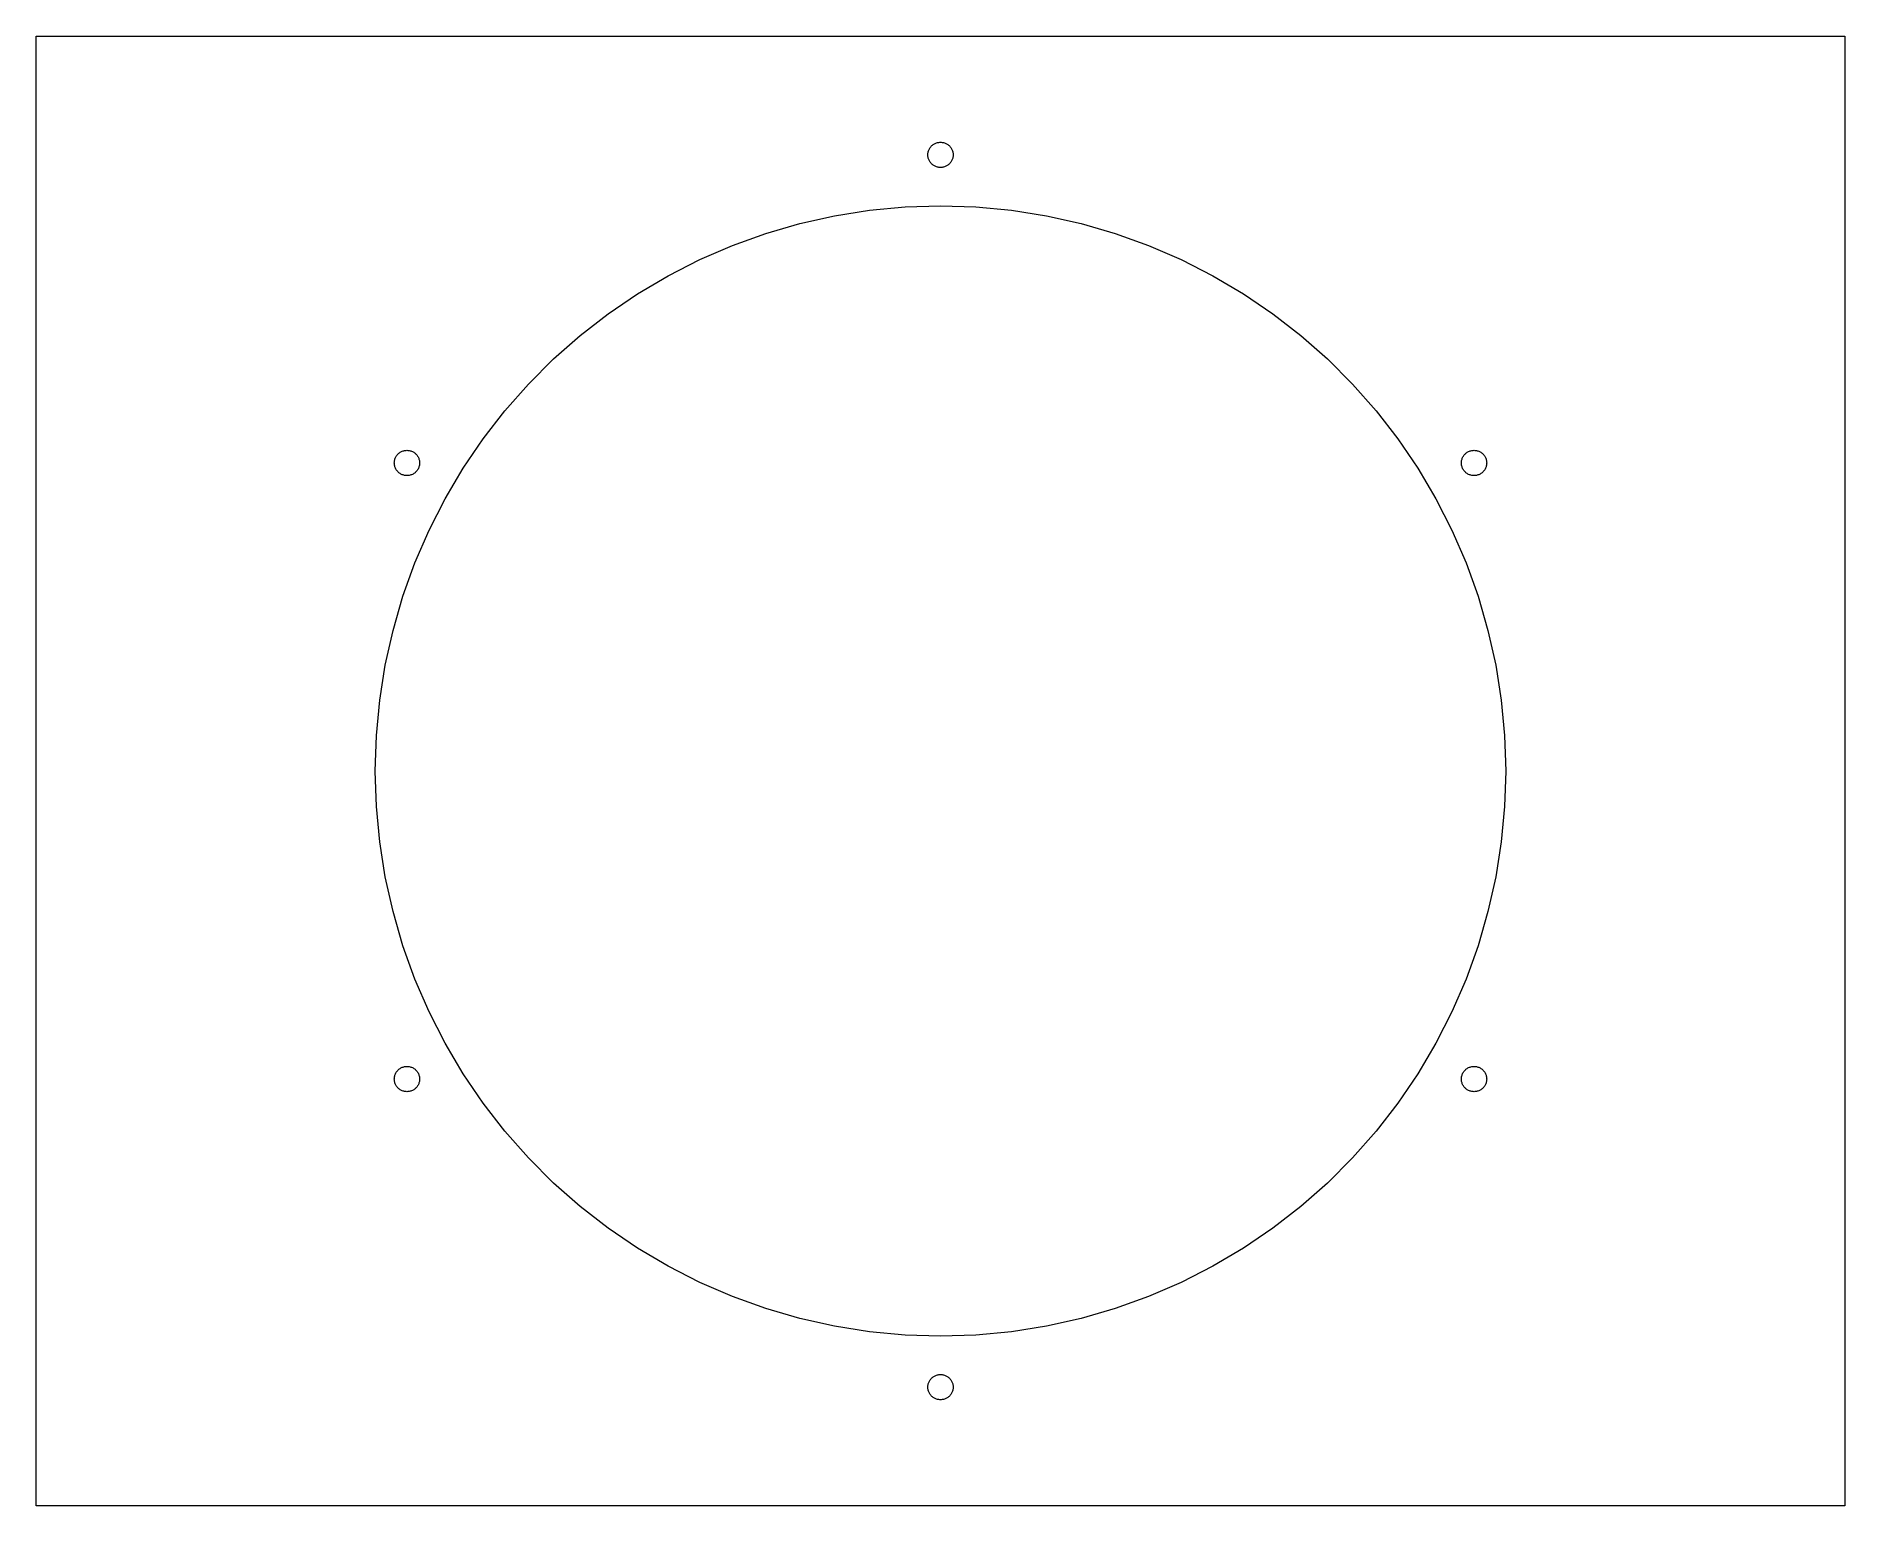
# Model space of a CAD drawing. Header units: millimetres. Extents: x -80 to 80, y -65 to 65.
import ezdxf

# ---------------------------------------------------------------- set-up
doc = ezdxf.new("R2010")
doc.units = ezdxf.units.MM
doc.layers.get('0').update_dxf_attribs({"linetype": 'CONTINUOUS', "lineweight": 0})

msp = doc.modelspace()

# ---------------------------------------------------------------- linework, layer by layer
for p, q in [((-80, -65), (-80, 65)), ((-80, 65), (80, 65)), ((80, 65), (80, -65)), ((-1.118, 54.5), (-1.115, 54.57)), ((-1.115, 54.43), (-1.118, 54.5)), ((-1.115, 54.57), (-1.109, 54.64)), ((-1.109, 54.36), (-1.115, 54.43)), ((-1.109, 54.64), (-1.098, 54.709)), ((-1.098, 54.709), (-1.082, 54.778)), ((-1.082, 54.778), (-1.063, 54.845)), ((-1.063, 54.845), (-1.039, 54.911)), ((-1.039, 54.911), (-1.011, 54.976)), ((-1.011, 54.976), (-0.979, 55.038)), ((-0.979, 55.038), (-0.944, 55.099)), ((-0.944, 55.099), (-0.904, 55.157)), ((-0.904, 55.157), (-0.861, 55.212)), ((-0.861, 55.212), (-0.815, 55.265)), ((-0.815, 55.265), (-0.765, 55.315)), ((-0.765, 55.315), (-0.712, 55.361)), ((-0.712, 55.361), (-0.657, 55.404)), ((-0.657, 55.404), (-0.599, 55.444)), ((-0.599, 55.444), (-0.538, 55.479)), ((-0.538, 55.479), (-0.476, 55.511)), ((-0.476, 55.511), (-0.411, 55.539)), ((-0.411, 55.539), (-0.345, 55.563)), ((-0.345, 55.563), (-0.278, 55.582)), ((-0.278, 55.582), (-0.209, 55.598)), ((-0.209, 55.598), (-0.14, 55.609)), ((-0.14, 55.609), (-0.07, 55.615)), ((-0.07, 55.615), (0, 55.618)), ((0, 55.618), (0.07, 55.615)), ((0.07, 55.615), (0.14, 55.609)), ((0.14, 55.609), (0.209, 55.598)), ((0.209, 55.598), (0.278, 55.582)), ((0.278, 55.582), (0.345, 55.563)), ((0.345, 55.563), (0.411, 55.539)), ((0.411, 55.539), (0.476, 55.511)), ((0.476, 55.511), (0.538, 55.479)), ((0.538, 55.479), (0.599, 55.444)), ((0.599, 55.444), (0.657, 55.404)), ((0.657, 55.404), (0.712, 55.361)), ((0.712, 55.361), (0.765, 55.315)), ((0.765, 55.315), (0.815, 55.265)), ((0.815, 55.265), (0.861, 55.212)), ((0.861, 55.212), (0.904, 55.157)), ((0.904, 55.157), (0.944, 55.099)), ((0.944, 55.099), (0.979, 55.038)), ((0.979, 55.038), (1.011, 54.976)), ((1.011, 54.976), (1.039, 54.911)), ((1.039, 54.911), (1.063, 54.845)), ((1.063, 54.845), (1.082, 54.778)), ((1.082, 54.778), (1.098, 54.709)), ((1.098, 54.709), (1.109, 54.64)), ((1.109, 54.64), (1.115, 54.57)), ((1.115, 54.43), (1.109, 54.36)), ((1.115, 54.57), (1.118, 54.5)), ((1.118, 54.5), (1.115, 54.43)), ((-1.098, 54.291), (-1.109, 54.36)), ((-1.082, 54.222), (-1.098, 54.291)), ((-1.063, 54.155), (-1.082, 54.222)), ((-1.039, 54.089), (-1.063, 54.155)), ((-1.011, 54.024), (-1.039, 54.089)), ((-0.979, 53.962), (-1.011, 54.024)), ((-0.944, 53.901), (-0.979, 53.962)), ((-0.904, 53.843), (-0.944, 53.901)), ((-0.861, 53.788), (-0.904, 53.843)), ((-0.815, 53.735), (-0.861, 53.788)), ((-0.765, 53.685), (-0.815, 53.735)), ((-0.712, 53.639), (-0.765, 53.685)), ((-0.657, 53.596), (-0.712, 53.639)), ((-0.599, 53.556), (-0.657, 53.596)), ((-0.538, 53.521), (-0.599, 53.556)), ((-0.476, 53.489), (-0.538, 53.521)), ((-0.411, 53.461), (-0.476, 53.489)), ((-0.345, 53.437), (-0.411, 53.461)), ((-0.278, 53.418), (-0.345, 53.437)), ((-0.209, 53.402), (-0.278, 53.418)), ((-0.14, 53.391), (-0.209, 53.402)), ((-0.07, 53.385), (-0.14, 53.391)), ((0, 53.382), (-0.07, 53.385)), ((0.07, 53.385), (0, 53.382)), ((0.14, 53.391), (0.07, 53.385)), ((0.209, 53.402), (0.14, 53.391)), ((0.278, 53.418), (0.209, 53.402)), ((0.345, 53.437), (0.278, 53.418)), ((0.411, 53.461), (0.345, 53.437)), ((0.476, 53.489), (0.411, 53.461)), ((0.538, 53.521), (0.476, 53.489)), ((0.599, 53.556), (0.538, 53.521)), ((0.657, 53.596), (0.599, 53.556)), ((0.712, 53.639), (0.657, 53.596)), ((0.765, 53.685), (0.712, 53.639)), ((0.815, 53.735), (0.765, 53.685)), ((0.861, 53.788), (0.815, 53.735)), ((0.904, 53.843), (0.861, 53.788)), ((0.944, 53.901), (0.904, 53.843)), ((0.979, 53.962), (0.944, 53.901)), ((1.011, 54.024), (0.979, 53.962)), ((1.039, 54.089), (1.011, 54.024)), ((1.063, 54.155), (1.039, 54.089)), ((1.082, 54.222), (1.063, 54.155)), ((1.098, 54.291), (1.082, 54.222)), ((1.109, 54.36), (1.098, 54.291)), ((-9.369, 49.114), (-6.267, 49.606)), ((-6.267, 49.606), (-3.14, 49.901)), ((-3.14, 49.901), (0, 50)), ((0, 50), (3.14, 49.901)), ((3.14, 49.901), (6.267, 49.606)), ((6.267, 49.606), (9.369, 49.114)), ((-15.451, 47.553), (-12.434, 48.429)), ((-12.434, 48.429), (-9.369, 49.114)), ((9.369, 49.114), (12.434, 48.429)), ((12.434, 48.429), (15.451, 47.553)), ((-21.289, 45.241), (-18.406, 46.489)), ((-18.406, 46.489), (-15.451, 47.553)), ((15.451, 47.553), (18.406, 46.489)), ((18.406, 46.489), (21.289, 45.241)), ((-24.088, 43.815), (-21.289, 45.241)), ((21.289, 45.241), (24.088, 43.815)), ((-26.791, 42.216), (-24.088, 43.815)), ((24.088, 43.815), (26.791, 42.216)), ((-29.389, 40.451), (-26.791, 42.216)), ((26.791, 42.216), (29.389, 40.451)), ((-31.871, 38.526), (-29.389, 40.451)), ((29.389, 40.451), (31.871, 38.526)), ((-34.227, 36.448), (-31.871, 38.526)), ((31.871, 38.526), (34.227, 36.448)), ((-36.448, 34.227), (-34.227, 36.448)), ((34.227, 36.448), (36.448, 34.227)), ((-38.526, 31.871), (-36.448, 34.227)), ((36.448, 34.227), (38.526, 31.871)), ((-40.451, 29.389), (-38.526, 31.871)), ((38.526, 31.871), (40.451, 29.389)), ((-42.216, 26.791), (-40.451, 29.389)), ((40.451, 29.389), (42.216, 26.791)), ((-48.316, 27.25), (-48.314, 27.32)), ((-48.314, 27.18), (-48.316, 27.25)), ((-48.314, 27.32), (-48.307, 27.39)), ((-48.307, 27.39), (-48.296, 27.459)), ((-48.296, 27.459), (-48.281, 27.528)), ((-48.281, 27.528), (-48.261, 27.595)), ((-48.261, 27.595), (-48.237, 27.661)), ((-48.237, 27.661), (-48.21, 27.726)), ((-48.21, 27.726), (-48.178, 27.788)), ((-48.178, 27.788), (-48.142, 27.849)), ((-48.142, 27.849), (-48.103, 27.907)), ((-48.103, 27.907), (-48.06, 27.962)), ((-48.06, 27.962), (-48.013, 28.015)), ((-48.013, 28.015), (-47.963, 28.065)), ((-47.963, 28.065), (-47.911, 28.111)), ((-47.911, 28.111), (-47.855, 28.154)), ((-47.855, 28.154), (-47.797, 28.194)), ((-47.797, 28.194), (-47.737, 28.229)), ((-47.737, 28.229), (-47.674, 28.261)), ((-47.674, 28.261), (-47.61, 28.289)), ((-47.61, 28.289), (-47.544, 28.313)), ((-47.544, 28.313), (-47.476, 28.332)), ((-47.476, 28.332), (-47.408, 28.348)), ((-47.408, 28.348), (-47.338, 28.359)), ((-47.338, 28.359), (-47.269, 28.365)), ((-47.269, 28.365), (-47.198, 28.368)), ((-47.198, 28.368), (-47.128, 28.365)), ((-47.128, 28.365), (-47.058, 28.359)), ((-47.058, 28.359), (-46.989, 28.348)), ((-46.989, 28.348), (-46.92, 28.332)), ((-46.92, 28.332), (-46.853, 28.313)), ((-46.853, 28.313), (-46.787, 28.289)), ((-46.787, 28.289), (-46.723, 28.261)), ((-46.723, 28.261), (-46.66, 28.229)), ((-46.66, 28.229), (-46.6, 28.194)), ((-46.6, 28.194), (-46.541, 28.154)), ((-46.541, 28.154), (-46.486, 28.111)), ((-46.486, 28.111), (-46.433, 28.065)), ((-46.433, 28.065), (-46.384, 28.015)), ((-46.384, 28.015), (-46.337, 27.962)), ((-46.337, 27.962), (-46.294, 27.907)), ((-46.294, 27.907), (-46.255, 27.849)), ((-46.255, 27.849), (-46.219, 27.788)), ((-46.219, 27.788), (-46.187, 27.726)), ((-46.187, 27.726), (-46.159, 27.661)), ((-46.159, 27.661), (-46.135, 27.595)), ((-46.135, 27.595), (-46.116, 27.528)), ((-46.116, 27.528), (-46.101, 27.459)), ((-46.101, 27.459), (-46.09, 27.39)), ((-46.09, 27.39), (-46.083, 27.32)), ((-46.083, 27.32), (-46.081, 27.25)), ((-46.081, 27.25), (-46.083, 27.18)), ((46.081, 27.25), (46.083, 27.32)), ((46.083, 27.18), (46.081, 27.25)), ((46.083, 27.32), (46.09, 27.39)), ((46.09, 27.39), (46.101, 27.459)), ((46.101, 27.459), (46.116, 27.528)), ((46.116, 27.528), (46.135, 27.595)), ((46.135, 27.595), (46.159, 27.661)), ((46.159, 27.661), (46.187, 27.726)), ((46.187, 27.726), (46.219, 27.788)), ((46.219, 27.788), (46.255, 27.849)), ((46.255, 27.849), (46.294, 27.907)), ((46.294, 27.907), (46.337, 27.962)), ((46.337, 27.962), (46.384, 28.015)), ((46.384, 28.015), (46.433, 28.065)), ((46.433, 28.065), (46.486, 28.111)), ((46.486, 28.111), (46.541, 28.154)), ((46.541, 28.154), (46.6, 28.194)), ((46.6, 28.194), (46.66, 28.229)), ((46.66, 28.229), (46.723, 28.261)), ((46.723, 28.261), (46.787, 28.289)), ((46.787, 28.289), (46.853, 28.313)), ((46.853, 28.313), (46.92, 28.332)), ((46.92, 28.332), (46.989, 28.348)), ((46.989, 28.348), (47.058, 28.359)), ((47.058, 28.359), (47.128, 28.365)), ((47.128, 28.365), (47.198, 28.368)), ((47.198, 28.368), (47.269, 28.365)), ((47.269, 28.365), (47.338, 28.359)), ((47.338, 28.359), (47.408, 28.348)), ((47.408, 28.348), (47.476, 28.332)), ((47.476, 28.332), (47.544, 28.313)), ((47.544, 28.313), (47.61, 28.289)), ((47.61, 28.289), (47.674, 28.261)), ((47.674, 28.261), (47.737, 28.229)), ((47.737, 28.229), (47.797, 28.194)), ((47.797, 28.194), (47.855, 28.154)), ((47.855, 28.154), (47.911, 28.111)), ((47.911, 28.111), (47.963, 28.065)), ((47.963, 28.065), (48.013, 28.015)), ((48.013, 28.015), (48.06, 27.962)), ((48.06, 27.962), (48.103, 27.907)), ((48.103, 27.907), (48.142, 27.849)), ((48.142, 27.849), (48.178, 27.788)), ((48.178, 27.788), (48.21, 27.726)), ((48.21, 27.726), (48.237, 27.661)), ((48.237, 27.661), (48.261, 27.595)), ((48.261, 27.595), (48.281, 27.528)), ((48.281, 27.528), (48.296, 27.459)), ((48.296, 27.459), (48.307, 27.39)), ((48.307, 27.39), (48.314, 27.32)), ((48.314, 27.32), (48.316, 27.25)), ((48.316, 27.25), (48.314, 27.18)), ((-48.307, 27.11), (-48.314, 27.18)), ((-48.296, 27.041), (-48.307, 27.11)), ((-48.281, 26.972), (-48.296, 27.041)), ((-48.261, 26.905), (-48.281, 26.972)), ((-48.237, 26.839), (-48.261, 26.905)), ((-48.21, 26.774), (-48.237, 26.839)), ((-48.178, 26.712), (-48.21, 26.774)), ((-48.142, 26.651), (-48.178, 26.712)), ((-48.103, 26.593), (-48.142, 26.651)), ((-48.06, 26.538), (-48.103, 26.593)), ((-48.013, 26.485), (-48.06, 26.538)), ((-47.963, 26.435), (-48.013, 26.485)), ((-47.911, 26.389), (-47.963, 26.435)), ((-47.855, 26.346), (-47.911, 26.389)), ((-47.797, 26.306), (-47.855, 26.346)), ((-47.737, 26.271), (-47.797, 26.306)), ((-47.674, 26.239), (-47.737, 26.271)), ((-47.61, 26.211), (-47.674, 26.239)), ((-47.544, 26.187), (-47.61, 26.211)), ((-47.476, 26.168), (-47.544, 26.187)), ((-47.408, 26.152), (-47.476, 26.168)), ((-47.338, 26.141), (-47.408, 26.152)), ((-47.269, 26.135), (-47.338, 26.141)), ((-47.198, 26.132), (-47.269, 26.135)), ((-47.128, 26.135), (-47.198, 26.132)), ((-47.058, 26.141), (-47.128, 26.135)), ((-46.989, 26.152), (-47.058, 26.141)), ((-46.92, 26.168), (-46.989, 26.152)), ((-46.853, 26.187), (-46.92, 26.168)), ((-46.787, 26.211), (-46.853, 26.187)), ((-46.723, 26.239), (-46.787, 26.211)), ((-46.66, 26.271), (-46.723, 26.239)), ((-46.6, 26.306), (-46.66, 26.271)), ((-46.541, 26.346), (-46.6, 26.306)), ((-46.486, 26.389), (-46.541, 26.346)), ((-46.433, 26.435), (-46.486, 26.389)), ((-46.384, 26.485), (-46.433, 26.435)), ((-46.337, 26.538), (-46.384, 26.485)), ((-46.294, 26.593), (-46.337, 26.538)), ((-46.255, 26.651), (-46.294, 26.593)), ((-46.219, 26.712), (-46.255, 26.651)), ((-46.187, 26.774), (-46.219, 26.712)), ((-46.159, 26.839), (-46.187, 26.774)), ((-46.135, 26.905), (-46.159, 26.839)), ((-46.116, 26.972), (-46.135, 26.905)), ((-46.101, 27.041), (-46.116, 26.972)), ((-46.09, 27.11), (-46.101, 27.041)), ((-46.083, 27.18), (-46.09, 27.11)), ((-43.815, 24.088), (-42.216, 26.791)), ((42.216, 26.791), (43.815, 24.088)), ((46.09, 27.11), (46.083, 27.18)), ((46.101, 27.041), (46.09, 27.11)), ((46.116, 26.972), (46.101, 27.041)), ((46.135, 26.905), (46.116, 26.972)), ((46.159, 26.839), (46.135, 26.905)), ((46.187, 26.774), (46.159, 26.839)), ((46.219, 26.712), (46.187, 26.774)), ((46.255, 26.651), (46.219, 26.712)), ((46.294, 26.593), (46.255, 26.651)), ((46.337, 26.538), (46.294, 26.593)), ((46.384, 26.485), (46.337, 26.538)), ((46.433, 26.435), (46.384, 26.485)), ((46.486, 26.389), (46.433, 26.435)), ((46.541, 26.346), (46.486, 26.389)), ((46.6, 26.306), (46.541, 26.346)), ((46.66, 26.271), (46.6, 26.306)), ((46.723, 26.239), (46.66, 26.271)), ((46.787, 26.211), (46.723, 26.239)), ((46.853, 26.187), (46.787, 26.211)), ((46.92, 26.168), (46.853, 26.187)), ((46.989, 26.152), (46.92, 26.168)), ((47.058, 26.141), (46.989, 26.152)), ((47.128, 26.135), (47.058, 26.141)), ((47.198, 26.132), (47.128, 26.135)), ((47.269, 26.135), (47.198, 26.132)), ((47.338, 26.141), (47.269, 26.135)), ((47.408, 26.152), (47.338, 26.141)), ((47.476, 26.168), (47.408, 26.152)), ((47.544, 26.187), (47.476, 26.168)), ((47.61, 26.211), (47.544, 26.187)), ((47.674, 26.239), (47.61, 26.211)), ((47.737, 26.271), (47.674, 26.239)), ((47.797, 26.306), (47.737, 26.271)), ((47.855, 26.346), (47.797, 26.306)), ((47.911, 26.389), (47.855, 26.346)), ((47.963, 26.435), (47.911, 26.389)), ((48.013, 26.485), (47.963, 26.435)), ((48.06, 26.538), (48.013, 26.485)), ((48.103, 26.593), (48.06, 26.538)), ((48.142, 26.651), (48.103, 26.593)), ((48.178, 26.712), (48.142, 26.651)), ((48.21, 26.774), (48.178, 26.712)), ((48.237, 26.839), (48.21, 26.774)), ((48.261, 26.905), (48.237, 26.839)), ((48.281, 26.972), (48.261, 26.905)), ((48.296, 27.041), (48.281, 26.972)), ((48.307, 27.11), (48.296, 27.041)), ((48.314, 27.18), (48.307, 27.11)), ((-45.241, 21.289), (-43.815, 24.088)), ((43.815, 24.088), (45.241, 21.289)), ((-46.489, 18.406), (-45.241, 21.289)), ((45.241, 21.289), (46.489, 18.406)), ((-47.553, 15.451), (-46.489, 18.406)), ((46.489, 18.406), (47.553, 15.451)), ((-48.429, 12.434), (-47.553, 15.451)), ((47.553, 15.451), (48.429, 12.434)), ((-49.114, 9.369), (-48.429, 12.434)), ((48.429, 12.434), (49.114, 9.369)), ((-49.606, 6.267), (-49.114, 9.369)), ((49.114, 9.369), (49.606, 6.267)), ((-49.901, 3.14), (-49.606, 6.267)), ((49.606, 6.267), (49.901, 3.14)), ((-50, 0), (-49.901, 3.14)), ((49.901, 3.14), (50, 0)), ((-49.901, -3.14), (-50, 0)), ((50, 0), (49.901, -3.14)), ((-49.606, -6.267), (-49.901, -3.14)), ((49.901, -3.14), (49.606, -6.267)), ((-49.114, -9.369), (-49.606, -6.267)), ((49.606, -6.267), (49.114, -9.369)), ((-48.429, -12.434), (-49.114, -9.369)), ((49.114, -9.369), (48.429, -12.434)), ((-47.553, -15.451), (-48.429, -12.434)), ((48.429, -12.434), (47.553, -15.451)), ((-46.489, -18.406), (-47.553, -15.451)), ((47.553, -15.451), (46.489, -18.406)), ((-45.241, -21.289), (-46.489, -18.406)), ((46.489, -18.406), (45.241, -21.289)), ((-43.815, -24.088), (-45.241, -21.289)), ((45.241, -21.289), (43.815, -24.088)), ((-42.216, -26.791), (-43.815, -24.088)), ((43.815, -24.088), (42.216, -26.791)), ((-48.316, -27.25), (-48.314, -27.18)), ((-48.314, -27.18), (-48.307, -27.11)), ((-48.307, -27.11), (-48.296, -27.041)), ((-48.296, -27.041), (-48.281, -26.972)), ((-48.281, -26.972), (-48.261, -26.905)), ((-48.261, -26.905), (-48.237, -26.839)), ((-48.237, -26.839), (-48.21, -26.774)), ((-48.21, -26.774), (-48.178, -26.712)), ((-48.178, -26.712), (-48.142, -26.651)), ((-48.142, -26.651), (-48.103, -26.593)), ((-48.103, -26.593), (-48.06, -26.538)), ((-48.06, -26.538), (-48.013, -26.485)), ((-48.013, -26.485), (-47.963, -26.435)), ((-47.963, -26.435), (-47.911, -26.389)), ((-47.911, -26.389), (-47.855, -26.346)), ((-47.855, -26.346), (-47.797, -26.306)), ((-47.797, -26.306), (-47.737, -26.271)), ((-47.737, -26.271), (-47.674, -26.239)), ((-47.674, -26.239), (-47.61, -26.211)), ((-47.61, -26.211), (-47.544, -26.187)), ((-47.544, -26.187), (-47.476, -26.168)), ((-47.476, -26.168), (-47.408, -26.152)), ((-47.408, -26.152), (-47.338, -26.141)), ((-47.338, -26.141), (-47.269, -26.135)), ((-47.269, -26.135), (-47.198, -26.132)), ((-47.198, -26.132), (-47.128, -26.135)), ((-47.128, -26.135), (-47.058, -26.141)), ((-47.058, -26.141), (-46.989, -26.152)), ((-46.989, -26.152), (-46.92, -26.168)), ((-46.92, -26.168), (-46.853, -26.187)), ((-46.853, -26.187), (-46.787, -26.211)), ((-46.787, -26.211), (-46.723, -26.239)), ((-46.723, -26.239), (-46.66, -26.271)), ((-46.66, -26.271), (-46.6, -26.306)), ((-46.6, -26.306), (-46.541, -26.346)), ((-46.541, -26.346), (-46.486, -26.389)), ((-46.486, -26.389), (-46.433, -26.435)), ((-46.433, -26.435), (-46.384, -26.485)), ((-46.384, -26.485), (-46.337, -26.538)), ((-46.337, -26.538), (-46.294, -26.593)), ((-46.294, -26.593), (-46.255, -26.651)), ((-46.255, -26.651), (-46.219, -26.712)), ((-46.219, -26.712), (-46.187, -26.774)), ((-46.187, -26.774), (-46.159, -26.839)), ((-46.159, -26.839), (-46.135, -26.905)), ((-46.135, -26.905), (-46.116, -26.972)), ((-46.116, -26.972), (-46.101, -27.041)), ((-46.101, -27.041), (-46.09, -27.11)), ((-46.09, -27.11), (-46.083, -27.18)), ((-46.083, -27.18), (-46.081, -27.25)), ((-40.451, -29.389), (-42.216, -26.791)), ((42.216, -26.791), (40.451, -29.389)), ((46.081, -27.25), (46.083, -27.18)), ((46.083, -27.18), (46.09, -27.11)), ((46.09, -27.11), (46.101, -27.041)), ((46.101, -27.041), (46.116, -26.972)), ((46.116, -26.972), (46.135, -26.905)), ((46.135, -26.905), (46.159, -26.839)), ((46.159, -26.839), (46.187, -26.774)), ((46.187, -26.774), (46.219, -26.712)), ((46.219, -26.712), (46.255, -26.651)), ((46.255, -26.651), (46.294, -26.593)), ((46.294, -26.593), (46.337, -26.538)), ((46.337, -26.538), (46.384, -26.485)), ((46.384, -26.485), (46.433, -26.435)), ((46.433, -26.435), (46.486, -26.389)), ((46.486, -26.389), (46.541, -26.346)), ((46.541, -26.346), (46.6, -26.306)), ((46.6, -26.306), (46.66, -26.271)), ((46.66, -26.271), (46.723, -26.239)), ((46.723, -26.239), (46.787, -26.211)), ((46.787, -26.211), (46.853, -26.187)), ((46.853, -26.187), (46.92, -26.168)), ((46.92, -26.168), (46.989, -26.152)), ((46.989, -26.152), (47.058, -26.141)), ((47.058, -26.141), (47.128, -26.135)), ((47.128, -26.135), (47.198, -26.132)), ((47.198, -26.132), (47.269, -26.135)), ((47.269, -26.135), (47.338, -26.141)), ((47.338, -26.141), (47.408, -26.152)), ((47.408, -26.152), (47.476, -26.168)), ((47.476, -26.168), (47.544, -26.187)), ((47.544, -26.187), (47.61, -26.211)), ((47.61, -26.211), (47.674, -26.239)), ((47.674, -26.239), (47.737, -26.271)), ((47.737, -26.271), (47.797, -26.306)), ((47.797, -26.306), (47.855, -26.346)), ((47.855, -26.346), (47.911, -26.389)), ((47.911, -26.389), (47.963, -26.435)), ((47.963, -26.435), (48.013, -26.485)), ((48.013, -26.485), (48.06, -26.538)), ((48.06, -26.538), (48.103, -26.593)), ((48.103, -26.593), (48.142, -26.651)), ((48.142, -26.651), (48.178, -26.712)), ((48.178, -26.712), (48.21, -26.774)), ((48.21, -26.774), (48.237, -26.839)), ((48.237, -26.839), (48.261, -26.905)), ((48.261, -26.905), (48.281, -26.972)), ((48.281, -26.972), (48.296, -27.041)), ((48.296, -27.041), (48.307, -27.11)), ((48.307, -27.11), (48.314, -27.18)), ((48.314, -27.18), (48.316, -27.25)), ((-48.314, -27.32), (-48.316, -27.25)), ((-48.307, -27.39), (-48.314, -27.32)), ((-48.296, -27.459), (-48.307, -27.39)), ((-48.281, -27.528), (-48.296, -27.459)), ((-48.261, -27.595), (-48.281, -27.528)), ((-48.237, -27.661), (-48.261, -27.595)), ((-48.21, -27.726), (-48.237, -27.661)), ((-48.178, -27.788), (-48.21, -27.726)), ((-48.142, -27.849), (-48.178, -27.788)), ((-48.103, -27.907), (-48.142, -27.849)), ((-48.06, -27.962), (-48.103, -27.907)), ((-48.013, -28.015), (-48.06, -27.962)), ((-47.963, -28.065), (-48.013, -28.015)), ((-47.911, -28.111), (-47.963, -28.065)), ((-47.855, -28.154), (-47.911, -28.111)), ((-47.797, -28.194), (-47.855, -28.154)), ((-47.737, -28.229), (-47.797, -28.194)), ((-47.674, -28.261), (-47.737, -28.229)), ((-47.61, -28.289), (-47.674, -28.261)), ((-47.544, -28.313), (-47.61, -28.289)), ((-47.476, -28.332), (-47.544, -28.313)), ((-47.408, -28.348), (-47.476, -28.332)), ((-47.338, -28.359), (-47.408, -28.348)), ((-47.269, -28.365), (-47.338, -28.359)), ((-47.198, -28.368), (-47.269, -28.365)), ((-47.128, -28.365), (-47.198, -28.368)), ((-47.058, -28.359), (-47.128, -28.365)), ((-46.989, -28.348), (-47.058, -28.359)), ((-46.92, -28.332), (-46.989, -28.348)), ((-46.853, -28.313), (-46.92, -28.332)), ((-46.787, -28.289), (-46.853, -28.313)), ((-46.723, -28.261), (-46.787, -28.289)), ((-46.66, -28.229), (-46.723, -28.261)), ((-46.6, -28.194), (-46.66, -28.229)), ((-46.541, -28.154), (-46.6, -28.194)), ((-46.486, -28.111), (-46.541, -28.154)), ((-46.433, -28.065), (-46.486, -28.111)), ((-46.384, -28.015), (-46.433, -28.065)), ((-46.337, -27.962), (-46.384, -28.015)), ((-46.294, -27.907), (-46.337, -27.962)), ((-46.255, -27.849), (-46.294, -27.907)), ((-46.219, -27.788), (-46.255, -27.849)), ((-46.187, -27.726), (-46.219, -27.788)), ((-46.159, -27.661), (-46.187, -27.726)), ((-46.135, -27.595), (-46.159, -27.661)), ((-46.116, -27.528), (-46.135, -27.595)), ((-46.101, -27.459), (-46.116, -27.528)), ((-46.09, -27.39), (-46.101, -27.459)), ((-46.083, -27.32), (-46.09, -27.39)), ((-46.081, -27.25), (-46.083, -27.32)), ((46.083, -27.32), (46.081, -27.25)), ((46.09, -27.39), (46.083, -27.32)), ((46.101, -27.459), (46.09, -27.39)), ((46.116, -27.528), (46.101, -27.459)), ((46.135, -27.595), (46.116, -27.528)), ((46.159, -27.661), (46.135, -27.595)), ((46.187, -27.726), (46.159, -27.661)), ((46.219, -27.788), (46.187, -27.726)), ((46.255, -27.849), (46.219, -27.788)), ((46.294, -27.907), (46.255, -27.849)), ((46.337, -27.962), (46.294, -27.907)), ((46.384, -28.015), (46.337, -27.962)), ((46.433, -28.065), (46.384, -28.015)), ((46.486, -28.111), (46.433, -28.065)), ((46.541, -28.154), (46.486, -28.111)), ((46.6, -28.194), (46.541, -28.154)), ((46.66, -28.229), (46.6, -28.194)), ((46.723, -28.261), (46.66, -28.229)), ((46.787, -28.289), (46.723, -28.261)), ((46.853, -28.313), (46.787, -28.289)), ((46.92, -28.332), (46.853, -28.313)), ((46.989, -28.348), (46.92, -28.332)), ((47.058, -28.359), (46.989, -28.348)), ((47.128, -28.365), (47.058, -28.359)), ((47.198, -28.368), (47.128, -28.365)), ((47.269, -28.365), (47.198, -28.368)), ((47.338, -28.359), (47.269, -28.365)), ((47.408, -28.348), (47.338, -28.359)), ((47.476, -28.332), (47.408, -28.348)), ((47.544, -28.313), (47.476, -28.332)), ((47.61, -28.289), (47.544, -28.313)), ((47.674, -28.261), (47.61, -28.289)), ((47.737, -28.229), (47.674, -28.261)), ((47.797, -28.194), (47.737, -28.229)), ((47.855, -28.154), (47.797, -28.194)), ((47.911, -28.111), (47.855, -28.154)), ((47.963, -28.065), (47.911, -28.111)), ((48.013, -28.015), (47.963, -28.065)), ((48.06, -27.962), (48.013, -28.015)), ((48.103, -27.907), (48.06, -27.962)), ((48.142, -27.849), (48.103, -27.907)), ((48.178, -27.788), (48.142, -27.849)), ((48.21, -27.726), (48.178, -27.788)), ((48.237, -27.661), (48.21, -27.726)), ((48.261, -27.595), (48.237, -27.661)), ((48.281, -27.528), (48.261, -27.595)), ((48.296, -27.459), (48.281, -27.528)), ((48.307, -27.39), (48.296, -27.459)), ((48.314, -27.32), (48.307, -27.39)), ((48.316, -27.25), (48.314, -27.32)), ((-38.526, -31.871), (-40.451, -29.389)), ((40.451, -29.389), (38.526, -31.871)), ((-36.448, -34.227), (-38.526, -31.871)), ((38.526, -31.871), (36.448, -34.227)), ((-34.227, -36.448), (-36.448, -34.227)), ((36.448, -34.227), (34.227, -36.448)), ((-31.871, -38.526), (-34.227, -36.448)), ((34.227, -36.448), (31.871, -38.526)), ((-29.389, -40.451), (-31.871, -38.526)), ((31.871, -38.526), (29.389, -40.451)), ((-26.791, -42.216), (-29.389, -40.451)), ((29.389, -40.451), (26.791, -42.216)), ((-24.088, -43.815), (-26.791, -42.216)), ((26.791, -42.216), (24.088, -43.815)), ((-21.289, -45.241), (-24.088, -43.815)), ((24.088, -43.815), (21.289, -45.241)), ((-18.406, -46.489), (-21.289, -45.241)), ((21.289, -45.241), (18.406, -46.489)), ((-15.451, -47.553), (-18.406, -46.489)), ((-12.434, -48.429), (-15.451, -47.553)), ((15.451, -47.553), (12.434, -48.429)), ((18.406, -46.489), (15.451, -47.553)), ((-9.369, -49.114), (-12.434, -48.429)), ((-6.267, -49.606), (-9.369, -49.114)), ((9.369, -49.114), (6.267, -49.606)), ((12.434, -48.429), (9.369, -49.114)), ((-3.14, -49.901), (-6.267, -49.606)), ((0, -50), (-3.14, -49.901)), ((3.14, -49.901), (0, -50)), ((6.267, -49.606), (3.14, -49.901)), ((-1.115, -54.43), (-1.109, -54.36)), ((-1.109, -54.36), (-1.098, -54.291)), ((-1.098, -54.291), (-1.082, -54.222)), ((-1.082, -54.222), (-1.063, -54.155)), ((-1.063, -54.155), (-1.039, -54.089)), ((-1.039, -54.089), (-1.011, -54.024)), ((-1.011, -54.024), (-0.979, -53.962)), ((-0.979, -53.962), (-0.944, -53.901)), ((-0.944, -53.901), (-0.904, -53.843)), ((-0.904, -53.843), (-0.861, -53.788)), ((-0.861, -53.788), (-0.815, -53.735)), ((-0.815, -53.735), (-0.765, -53.685)), ((-0.765, -53.685), (-0.712, -53.639)), ((-0.712, -53.639), (-0.657, -53.596)), ((-0.657, -53.596), (-0.599, -53.556)), ((-0.599, -53.556), (-0.538, -53.521)), ((-0.538, -53.521), (-0.476, -53.489)), ((-0.476, -53.489), (-0.411, -53.461)), ((-0.411, -53.461), (-0.345, -53.437)), ((-0.345, -53.437), (-0.278, -53.418)), ((-0.278, -53.418), (-0.209, -53.402)), ((-0.209, -53.402), (-0.14, -53.391)), ((-0.14, -53.391), (-0.07, -53.385)), ((-0.07, -53.385), (0, -53.382)), ((0, -53.382), (0.07, -53.385)), ((0.07, -53.385), (0.14, -53.391)), ((0.14, -53.391), (0.209, -53.402)), ((0.209, -53.402), (0.278, -53.418)), ((0.278, -53.418), (0.345, -53.437)), ((0.345, -53.437), (0.411, -53.461)), ((0.411, -53.461), (0.476, -53.489)), ((0.476, -53.489), (0.538, -53.521)), ((0.538, -53.521), (0.599, -53.556)), ((0.599, -53.556), (0.657, -53.596)), ((0.657, -53.596), (0.712, -53.639)), ((0.712, -53.639), (0.765, -53.685)), ((0.765, -53.685), (0.815, -53.735)), ((0.815, -53.735), (0.861, -53.788)), ((0.861, -53.788), (0.904, -53.843)), ((0.904, -53.843), (0.944, -53.901)), ((0.944, -53.901), (0.979, -53.962)), ((0.979, -53.962), (1.011, -54.024)), ((1.011, -54.024), (1.039, -54.089)), ((1.039, -54.089), (1.063, -54.155)), ((1.063, -54.155), (1.082, -54.222)), ((1.082, -54.222), (1.098, -54.291)), ((1.098, -54.291), (1.109, -54.36)), ((1.109, -54.36), (1.115, -54.43)), ((-1.118, -54.5), (-1.115, -54.43)), ((-1.115, -54.57), (-1.118, -54.5)), ((-1.109, -54.64), (-1.115, -54.57)), ((-1.098, -54.709), (-1.109, -54.64)), ((-1.082, -54.778), (-1.098, -54.709)), ((-1.063, -54.845), (-1.082, -54.778)), ((-1.039, -54.911), (-1.063, -54.845)), ((-1.011, -54.976), (-1.039, -54.911)), ((-0.979, -55.038), (-1.011, -54.976)), ((-0.944, -55.099), (-0.979, -55.038)), ((-0.904, -55.157), (-0.944, -55.099)), ((-0.861, -55.212), (-0.904, -55.157)), ((-0.815, -55.265), (-0.861, -55.212)), ((-0.765, -55.315), (-0.815, -55.265)), ((-0.712, -55.361), (-0.765, -55.315)), ((-0.657, -55.404), (-0.712, -55.361)), ((-0.599, -55.444), (-0.657, -55.404)), ((-0.538, -55.479), (-0.599, -55.444)), ((-0.476, -55.511), (-0.538, -55.479)), ((-0.411, -55.539), (-0.476, -55.511)), ((-0.345, -55.563), (-0.411, -55.539)), ((-0.278, -55.582), (-0.345, -55.563)), ((-0.209, -55.598), (-0.278, -55.582)), ((-0.14, -55.609), (-0.209, -55.598)), ((-0.07, -55.615), (-0.14, -55.609)), ((0, -55.618), (-0.07, -55.615)), ((0.07, -55.615), (0, -55.618)), ((0.14, -55.609), (0.07, -55.615)), ((0.209, -55.598), (0.14, -55.609)), ((0.278, -55.582), (0.209, -55.598)), ((0.345, -55.563), (0.278, -55.582)), ((0.411, -55.539), (0.345, -55.563)), ((0.476, -55.511), (0.411, -55.539)), ((0.538, -55.479), (0.476, -55.511)), ((0.599, -55.444), (0.538, -55.479)), ((0.657, -55.404), (0.599, -55.444)), ((0.712, -55.361), (0.657, -55.404)), ((0.765, -55.315), (0.712, -55.361)), ((0.815, -55.265), (0.765, -55.315)), ((0.861, -55.212), (0.815, -55.265)), ((0.904, -55.157), (0.861, -55.212)), ((0.944, -55.099), (0.904, -55.157)), ((0.979, -55.038), (0.944, -55.099)), ((1.011, -54.976), (0.979, -55.038)), ((1.039, -54.911), (1.011, -54.976)), ((1.063, -54.845), (1.039, -54.911)), ((1.082, -54.778), (1.063, -54.845)), ((1.098, -54.709), (1.082, -54.778)), ((1.109, -54.64), (1.098, -54.709)), ((1.115, -54.57), (1.109, -54.64)), ((1.115, -54.43), (1.118, -54.5)), ((1.118, -54.5), (1.115, -54.57)), ((80, -65), (-80, -65))]:
    msp.add_line(p, q)

doc.saveas('drawing.dxf')
